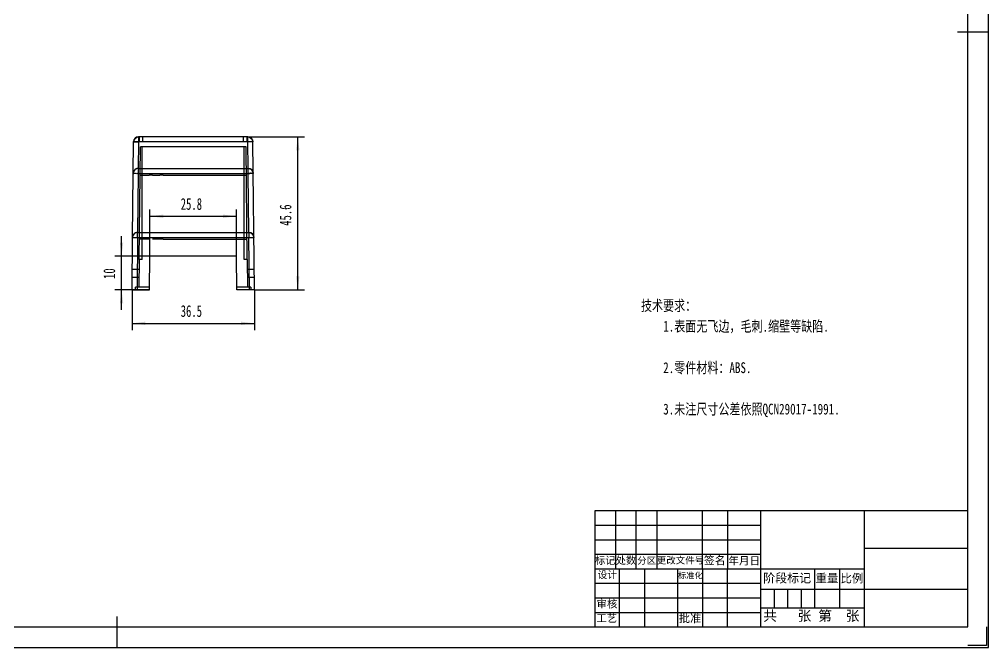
# Model space of a CAD drawing. Header units: millimetres. Extents: x 700 to 1220, y -232 to 135.
# Drawn here: x 930.8 to 1220, y -231.9 to -44.5 of the extents above; entities that cross this region are included whole.
import ezdxf

# ---------------------------------------------------------------- set-up
doc = ezdxf.new("R2010")
doc.units = ezdxf.units.MM
doc.layers.get('0').update_dxf_attribs({"lineweight": 0})
for name, color, linetype, lineweight in [('CAXA4', 3, 'Continuous', 25), ('图框_内框线', 5, 'Continuous', 50), ('图框_外框线', 7, 'Continuous', 0), ('图框_标题栏文字', 6, 'Continuous', 0), ('图框_角线', 5, 'Continuous', 140)]:
    doc.layers.add(name, color=color, linetype=linetype, lineweight=lineweight)
doc.styles.add('UserTxtStyle1', font='', dxfattribs={"width": 0.75})
doc.styles.add('工程字', font='')
doc.styles.add('标准', font='', dxfattribs={"width": 0.667})
doc.styles.get('UserTxtStyle1').set_extended_font_data('SimSun')
doc.styles.get('工程字').set_extended_font_data('FangSong_GB2312')
doc.styles.get('标准').set_extended_font_data('FangSong_GB2312')
doc.dimstyles.new('标准', dxfattribs={"dimtxt": 3.5, "dimasz": 4, "dimexe": 2, "dimexo": 0, "dimtad": 1, "dimdsep": 46, "dimtxsty": '标准', "dimcen": 0, "dimdle": 6, "dimazin": 2, "dimtfac": 1, "dimtdec": 3, "dimtmove": 0, "dimatfit": 3, "dimfxl": 0, "dimtolj": 1, "dimtzin": 0, "dimarcsym": 0})

# ---------------------------------------------------------------- blocks, each defined once
blk = doc.blocks.new('*CAXBLOCK89')
at = {"layer": 'CAXA4', "linetype": 'Continuous', "lineweight": 25}
for points in [[(964.4, -135.19), (968.4, -135.69), (968.4, -134.69)], [(1000.9, -135.19), (996.9, -135.69), (996.9, -134.69)]]:
    blk.add_hatch(color=0, dxfattribs=at).paths.add_polyline_path(points, flags=0)
at = {"layer": 'CAXA4', "color": 0, "linetype": 'Continuous', "lineweight": 25}
for p, q in [((964.4, -125.18), (964.4, -137.19)), ((1000.9, -125.18), (1000.9, -137.19)), ((964.4, -135.19), (1000.9, -135.19))]:
    blk.add_line(p, q, dxfattribs=at)
at = {"layer": 'CAXA4', "color": 0, "linetype": 'Continuous', "lineweight": 25, "insert": (978.93, -129.77), "char_height": 3.5, "attachment_point": 1, "style": '标准'}
blk.add_mtext('\\fFangSong_GB2312|b0|i0|p34;36.5', dxfattribs=at)
blk = doc.blocks.new('*CAXBLOCK910')
at = {"layer": 'CAXA4', "linetype": 'Continuous', "lineweight": 25}
for points in [[(1013.85, -79.58), (1014.35, -83.58), (1013.35, -83.58)], [(1013.85, -125.18), (1014.35, -121.18), (1013.35, -121.18)]]:
    blk.add_hatch(color=0, dxfattribs=at).paths.add_polyline_path(points, flags=0)
at = {"layer": 'CAXA4', "color": 0, "linetype": 'Continuous', "lineweight": 25}
for p, q in [((998.96, -79.58), (1015.85, -79.58)), ((1013.85, -125.18), (1013.85, -79.58)), ((1000.9, -125.18), (1015.85, -125.18))]:
    blk.add_line(p, q, dxfattribs=at)
at = {"layer": 'CAXA4', "color": 0, "linetype": 'Continuous', "lineweight": 25, "insert": (1008.43, -106.1), "char_height": 3.5, "attachment_point": 1, "rotation": 90, "style": '标准'}
blk.add_mtext('\\fFangSong_GB2312|b0|i0|p34;45.6', dxfattribs=at)
blk = doc.blocks.new('*CAXBLOCK1011')
at = {"layer": 'CAXA4', "linetype": 'Continuous', "lineweight": 25}
for points in [[(969.75, -103.26), (973.75, -103.76), (973.75, -102.76)], [(995.55, -103.26), (991.55, -103.76), (991.55, -102.76)]]:
    blk.add_hatch(color=0, dxfattribs=at).paths.add_polyline_path(points, flags=0)
at = {"layer": 'CAXA4', "color": 0, "linetype": 'Continuous', "lineweight": 25}
for p, q in [((969.75, -115.18), (969.75, -101.26)), ((969.75, -103.26), (995.55, -103.26)), ((995.55, -115.18), (995.55, -101.26))]:
    blk.add_line(p, q, dxfattribs=at)
at = {"layer": 'CAXA4', "color": 0, "linetype": 'Continuous', "lineweight": 25, "insert": (978.93, -97.84), "char_height": 3.5, "attachment_point": 1, "style": '标准'}
blk.add_mtext('\\fFangSong_GB2312|b0|i0|p34;25.8', dxfattribs=at)
blk = doc.blocks.new('*CAXBLOCK1112')
at = {"layer": 'CAXA4', "linetype": 'Continuous', "lineweight": 25}
for points in [[(961.28, -115.18), (961.78, -111.18), (960.78, -111.18)], [(961.28, -125.18), (961.78, -129.18), (960.78, -129.18)]]:
    blk.add_hatch(color=0, dxfattribs=at).paths.add_polyline_path(points, flags=0)
at = {"layer": 'CAXA4', "color": 0, "linetype": 'Continuous', "lineweight": 25}
for p, q in [((961.28, -131.18), (961.28, -109.18)), ((969.75, -115.18), (959.28, -115.18)), ((969.65, -125.18), (959.28, -125.18))]:
    blk.add_line(p, q, dxfattribs=at)
at = {"layer": 'CAXA4', "color": 0, "linetype": 'Continuous', "lineweight": 25, "insert": (955.86, -121.95), "char_height": 3.5, "attachment_point": 1, "rotation": 90, "style": '标准'}
blk.add_mtext('\\fFangSong_GB2312|b0|i0|p34;10', dxfattribs=at)

msp = doc.modelspace()

# ---------------------------------------------------------------- linework, layer by layer
at = {"color": 0, "linetype": 'Continuous', "lineweight": 25}
for p, q in [((998.957, -79.581), (966.353, -79.581)), ((966.353, -79.581), (966.353, -81.033)), ((966.605, -81.081), (966.605, -79.581)), ((967.605, -81.081), (967.605, -79.581)), ((997.705, -81.081), (997.705, -79.581)), ((998.705, -81.081), (998.705, -79.581)), ((998.957, -81.033), (998.957, -79.581)), ((964.563, -109.565), (964.853, -81.065)), ((966.353, -81.033), (966.272, -88.981)), ((998.957, -81.033), (966.353, -81.033)), ((966.546, -116.181), (966.888, -82.581)), ((998.705, -81.081), (966.605, -81.081)), ((967.455, -82.581), (966.888, -82.581)), ((997.855, -82.581), (967.455, -82.581)), ((967.455, -116.181), (967.455, -82.581)), ((998.422, -82.581), (997.855, -82.581)), ((997.855, -116.181), (997.855, -82.581)), ((998.763, -116.181), (998.422, -82.581)), ((999.037, -88.981), (998.957, -81.033)), ((1000.905, -125.181), (1000.457, -81.065)), ((966.257, -88.981), (999.052, -88.981)), ((999.052, -90.459), (999.052, -88.981)), ((966.257, -90.459), (966.078, -108.081)), ((966.257, -90.459), (999.052, -90.459)), ((966.802, -91.031), (969.505, -91.031)), ((970.505, -91.031), (969.505, -91.031)), ((970.505, -91.031), (972.705, -91.031)), ((973.705, -91.031), (972.705, -91.031)), ((973.705, -91.031), (991.605, -91.031)), ((991.605, -91.031), (992.605, -91.031)), ((992.605, -91.031), (994.805, -91.031)), ((994.805, -91.031), (995.805, -91.031)), ((995.805, -91.031), (998.508, -91.031)), ((999.231, -108.081), (999.052, -90.459)), ((964.405, -125.181), (964.563, -109.565)), ((966.063, -109.561), (965.905, -125.181)), ((966.063, -109.561), (966.063, -108.081)), ((966.063, -108.081), (999.246, -108.081)), ((966.063, -109.561), (999.246, -109.561)), ((999.246, -108.081), (999.246, -109.561)), ((999.405, -125.181), (999.246, -109.561)), ((969.505, -110.131), (966.608, -110.131)), ((972.705, -110.131), (970.505, -110.131)), ((973.705, -110.131), (972.705, -110.131)), ((973.705, -110.131), (991.605, -110.131)), ((991.605, -110.131), (992.605, -110.131)), ((992.605, -110.131), (994.805, -110.131)), ((994.805, -110.131), (995.805, -110.131)), ((995.805, -110.131), (998.702, -110.131)), ((969.655, -125.181), (969.755, -115.181)), ((995.555, -115.181), (969.755, -115.181)), ((995.655, -125.181), (995.555, -115.181)), ((966.546, -116.181), (966.463, -124.381)), ((967.455, -116.181), (966.546, -116.181)), ((998.763, -116.181), (997.855, -116.181)), ((998.763, -116.181), (998.847, -124.381)), ((966.516, -119.181), (964.466, -119.181)), ((1000.844, -119.181), (998.794, -119.181)), ((966.492, -121.481), (964.442, -121.481)), ((1000.867, -121.481), (998.817, -121.481)), ((964.405, -125.181), (965.905, -125.181)), ((965.455, -125.181), (965.455, -124.381)), ((969.663, -124.381), (965.455, -124.381)), ((965.905, -125.181), (969.655, -125.181)), ((999.855, -124.381), (995.647, -124.381)), ((1000.905, -125.181), (995.655, -125.181)), ((999.855, -124.381), (999.855, -125.181))]:
    msp.add_line(p, q, dxfattribs=at)
for centre, start, end in [((966.353, -81.081), 90, 179.418), ((998.957, -81.081), 0.582, 90), ((966.257, -90.481), 90, 179.418), ((999.052, -90.481), 0.582, 90), ((966.063, -109.581), 90, 179.418), ((999.246, -109.581), 0.582, 90)]:
    msp.add_arc(centre, 1.5, start, end, dxfattribs=at)
for points in [[(964.853, -81.065), (964.86, -80.362), (965.649, -79.581), (966.353, -79.581)], [(998.957, -79.581), (999.66, -79.581), (1000.449, -80.362), (1000.457, -81.065)]]:
    msp.add_open_spline(points, degree=3, dxfattribs=at)
for points, knots in [([(966.353, -81.033), (966.198, -81.032), (965.905, -81.03), (965.5, -81.031), (965.179, -81.041), (964.972, -81.042), (964.877, -81.059), (964.853, -81.065)], [0, 0, 0, 0, 0.463416, 0.88149, 1.213383, 1.4267691, 1.5016047, 1.5016047, 1.5016047, 1.5016047]), ([(964.853, -81.065), (964.853, -81.064), (964.857, -81.062), (964.863, -81.061), (964.875, -81.059), (964.89, -81.057), (964.909, -81.055), (964.942, -81.053), (964.992, -81.05), (965.063, -81.046), (965.145, -81.043), (965.238, -81.041), (965.341, -81.038), (965.452, -81.036), (965.612, -81.034), (965.824, -81.032), (966.086, -81.031), (966.264, -81.032), (966.353, -81.033)], [0, 0, 0, 0, 0.0031135, 0.0102137, 0.0215146, 0.0369228, 0.0563008, 0.0794986, 0.1367305, 0.2073577, 0.2901047, 0.383691, 0.4868339, 0.5982493, 0.7166528, 0.9692841, 1.2344485, 1.5018676, 1.5018676, 1.5018676, 1.5018676]), ([(1000.457, -81.065), (1000.456, -81.04), (1000.305, -81.068), (1000.149, -81.026), (999.802, -81.037), (999.408, -81.028), (999.111, -81.032), (998.957, -81.033)], [0, 0, 0, 0, 0.0748356, 0.2882217, 0.6201147, 1.0381887, 1.5016047, 1.5016047, 1.5016047, 1.5016047]), ([(966.272, -88.981), (966.178, -88.979), (965.988, -88.996), (965.701, -89.083), (965.431, -89.241), (965.182, -89.47), (964.972, -89.757), (964.811, -90.093), (964.759, -90.342), (964.757, -90.465)], [0, 0, 0, 0, 0.2826924, 0.5686765, 0.8905263, 1.2125613, 1.5761841, 1.9523736, 2.324028, 2.324028, 2.324028, 2.324028]), ([(966.257, -88.981), (966.261, -88.981), (966.253, -89.005), (966.262, -89.033), (966.257, -89.108), (966.26, -89.208), (966.259, -89.343), (966.259, -89.506), (966.258, -89.69), (966.258, -89.889), (966.257, -90.089), (966.257, -90.28), (966.257, -90.402), (966.257, -90.459)], [0, 0, 0, 0, 0.0099146, 0.045635, 0.1138869, 0.2168936, 0.3527082, 0.517402, 0.7048238, 0.9070045, 1.1122189, 1.3067923, 1.4787105, 1.4787105, 1.4787105, 1.4787105]), ([(999.037, -88.981), (999.153, -88.979), (999.391, -89.005), (999.736, -89.128), (1000.054, -89.341), (1000.318, -89.642), (1000.504, -90.025), (1000.551, -90.315), (1000.552, -90.465)], [0, 0, 0, 0, 0.3471106, 0.7099537, 1.0888384, 1.4828232, 1.898323, 2.3488272, 2.3488272, 2.3488272, 2.3488272]), ([(964.757, -90.465), (964.758, -90.441), (964.911, -90.486), (965.064, -90.438), (965.413, -90.461), (965.806, -90.453), (966.103, -90.458), (966.257, -90.459)], [0, 0, 0, 0, 0.0736966, 0.2868011, 0.618628, 1.0367318, 1.5002067, 1.5002067, 1.5002067, 1.5002067]), ([(999.052, -90.459), (999.207, -90.458), (999.501, -90.456), (999.905, -90.454), (1000.226, -90.456), (1000.432, -90.456), (1000.528, -90.463), (1000.552, -90.465)], [0, 0, 0, 0, 0.4634749, 0.8815786, 1.2134055, 1.4265101, 1.5002067, 1.5002067, 1.5002067, 1.5002067]), ([(1000.552, -90.465), (1000.552, -90.465), (1000.551, -90.465), (1000.55, -90.464), (1000.547, -90.464), (1000.541, -90.463), (1000.531, -90.463), (1000.515, -90.462), (1000.496, -90.461), (1000.473, -90.46), (1000.446, -90.46), (1000.404, -90.459), (1000.343, -90.458), (1000.26, -90.457), (1000.167, -90.456), (1000.064, -90.456), (999.954, -90.456), (999.793, -90.455), (999.581, -90.456), (999.319, -90.457), (999.141, -90.458), (999.052, -90.459)], [0, 0, 0, 0, 0.0007455, 0.0025278, 0.0054065, 0.0093754, 0.0205191, 0.035814, 0.0551042, 0.0782311, 0.1050349, 0.1353556, 0.2059056, 0.2885967, 0.3821434, 0.4852597, 0.5966592, 0.7150557, 0.9676935, 1.2328814, 1.500328, 1.500328, 1.500328, 1.500328]), ([(966.078, -108.081), (965.962, -108.079), (965.724, -108.105), (965.378, -108.229), (965.061, -108.443), (964.796, -108.744), (964.612, -109.126), (964.565, -109.416), (964.563, -109.565)], [0, 0, 0, 0, 0.3480081, 0.7115085, 1.0908705, 1.4846139, 1.8994707, 2.3490971, 2.3490971, 2.3490971, 2.3490971]), ([(964.563, -109.565), (964.564, -109.541), (964.717, -109.587), (964.87, -109.539), (965.219, -109.563), (965.612, -109.555), (965.909, -109.56), (966.063, -109.561)], [0, 0, 0, 0, 0.0736435, 0.2867364, 0.6185624, 1.0366699, 1.5001496, 1.5001496, 1.5001496, 1.5001496]), ([(964.563, -109.565), (964.588, -109.563), (964.683, -109.557), (964.89, -109.558), (965.21, -109.555), (965.615, -109.558), (965.909, -109.56), (966.063, -109.561)], [0, 0, 0, 0, 0.0736435, 0.2867364, 0.6185624, 1.0366699, 1.5001496, 1.5001496, 1.5001496, 1.5001496]), ([(999.231, -108.081), (999.326, -108.079), (999.516, -108.096), (999.803, -108.182), (1000.072, -108.341), (1000.321, -108.569), (1000.531, -108.856), (1000.693, -109.192), (1000.745, -109.441), (1000.746, -109.565)], [0, 0, 0, 0, 0.2832399, 0.5696663, 0.890747, 1.2126209, 1.5762522, 1.9514856, 2.3247209, 2.3247209, 2.3247209, 2.3247209]), ([(999.246, -109.561), (999.401, -109.56), (999.697, -109.555), (1000.091, -109.563), (1000.44, -109.539), (1000.593, -109.587), (1000.746, -109.541), (1000.746, -109.565)], [0, 0, 0, 0, 0.4634797, 0.8815872, 1.2134132, 1.4265061, 1.5001496, 1.5001496, 1.5001496, 1.5001496])]:
    msp.add_open_spline(points, degree=3, knots=knots, dxfattribs=at)
at = {"layer": '图框_内框线', "color": 0, "linetype": 'Continuous', "lineweight": 25}
for points in [[(715.339, -225.707), (1213.779, -225.707), (1213.779, 129.262), (715.339, 129.262), (715.339, -225.707)], [(1210.687, -48.222), (1219.963, -48.222)], [(1213.779, -191.075), (1102.465, -191.075), (1102.465, -225.707), (1213.779, -225.707), (1213.779, -191.075)], [(959.921, -231.891), (959.921, -222.614)]]:
    msp.add_lwpolyline(points, dxfattribs=at)
at = {"layer": '图框_外框线', "color": 0, "linetype": 'Continuous', "lineweight": 25}
for p, q in [((1108.649, -191.075), (1108.649, -208.391)), ((1114.833, -208.391), (1114.833, -191.075)), ((1121.017, -191.075), (1121.017, -208.391)), ((1134.622, -208.391), (1134.622, -191.075)), ((1142.043, -191.075), (1142.043, -208.391)), ((1151.938, -191.075), (1151.938, -225.707)), ((1182.858, -191.075), (1182.858, -225.707)), ((1102.465, -195.404), (1151.938, -195.404)), ((1102.465, -199.733), (1151.938, -199.733)), ((1182.858, -202.207), (1213.779, -202.207)), ((1102.465, -204.062), (1151.938, -204.062)), ((1102.465, -208.391), (1182.858, -208.391)), ((1109.886, -225.707), (1109.886, -208.391)), ((1117.307, -208.391), (1117.307, -225.707)), ((1127.201, -225.707), (1127.201, -208.391)), ((1134.622, -208.391), (1134.622, -225.707)), ((1142.043, -225.707), (1142.043, -208.391)), ((1168.017, -208.391), (1168.017, -220.141)), ((1175.438, -208.391), (1175.438, -220.141)), ((1102.465, -212.72), (1151.938, -212.72)), ((1213.779, -214.575), (1151.938, -214.575)), ((1155.958, -214.575), (1155.958, -220.141)), ((1159.977, -214.575), (1159.977, -220.141)), ((1163.997, -214.575), (1163.997, -220.141)), ((1102.465, -217.049), (1151.938, -217.049)), ((1102.465, -221.378), (1151.938, -221.378)), ((1182.858, -220.141), (1151.938, -220.141))]:
    msp.add_line(p, q, dxfattribs=at)
msp.add_lwpolyline([(699.879, -231.891), (1219.963, -231.891), (1219.963, 135.446), (699.879, 135.446), (699.879, -231.891)], dxfattribs=at)
at = {"layer": '图框_角线', "color": 0, "linetype": 'Continuous', "lineweight": 25}
msp.add_lwpolyline([(1219.345, -225.707), (1219.345, -231.272), (1213.779, -231.272)], dxfattribs=at)
msp.add_lwpolyline([(1219.345, -225.707), (1219.345, -231.272), (1213.779, -231.272)], dxfattribs=at)

# ---------------------------------------------------------------- texts
at = {"color": 0, "linetype": 'Continuous', "lineweight": 25, "char_height": 3.2209, "attachment_point": 1, "style": 'UserTxtStyle1'}
for s, insert in [('\\fSimSun|b0|i0|p34;技术要求：', (1116.245, -128.263)), ('\\fSimSun|b0|i0|p34;1.表面无飞边，毛刺.缩壁等缺陷.', (1122.877, -134.44)), ('\\fSimSun|b0|i0|p34;2.零件材料：ABS.', (1122.877, -146.796)), ('\\fSimSun|b0|i0|p34;3.未注尺寸公差依照QCN29017-1991.', (1122.877, -159.151))]:
    msp.add_mtext(s, dxfattribs=dict(at, insert=insert))
at = {"layer": '图框_标题栏文字', "color": 0, "linetype": 'Continuous', "lineweight": 25, "attachment_point": 1, "style": '工程字'}
for s, insert, char_height in [('\\fFangSong_GB2312|b0|i0|p34;标记', (1102.515, -204.746), 2.24566), ('\\fFangSong_GB2312|b0|i0|p34;处数', (1108.717, -204.745), 2.2378), ('\\fFangSong_GB2312|b0|i0|p34;分区', (1115.132, -204.942), 2.00401), ('\\fFangSong_GB2312|b0|i0|p34;更改文件号', (1120.988, -204.863), 2.01109), ('\\fFangSong_GB2312|b0|i0|p34;签名', (1135.038, -204.702), 2.36065), ('\\fFangSong_GB2312|b0|i0|p34;年月日', (1142.332, -204.834), 2.30828), ('\\fFangSong_GB2312|b0|i0|p34;设计', (1103.296, -209.102), 2.12351), ('\\fFangSong_GB2312|b0|i0|p34;标准化', (1127.274, -209.505), 1.76807), ('\\fFangSong_GB2312|b0|i0|p34;阶段标记', (1152.71, -209.862), 2.61957), ('\\fFangSong_GB2312|b0|i0|p34;重量', (1168.323, -209.963), 2.49888), ('\\fFangSong_GB2312|b0|i0|p34;比例', (1175.758, -210.005), 2.50184), ('\\fFangSong_GB2312|b0|i0|p34;审核', (1103.001, -217.708), 2.27155), ('\\fFangSong_GB2312|b0|i0|p34;工艺', (1102.938, -221.993), 2.27155), ('\\fFangSong_GB2312|b0|i0|p34;批准', (1127.502, -221.866), 2.47434), ('\\fFangSong_GB2312|b0|i0|p34;共   张 第  张', (1152.72, -220.895), 3.00883)]:
    msp.add_mtext(s, dxfattribs=dict(at, insert=insert, char_height=char_height))

# ---------------------------------------------------------------- dimensions: what is measured, and where the dimension line sits
at = {"layer": 'CAXA4'}
for base, p1, p2, angle, text, picture, middle in [((1013.85, -102.381), (1000.905, -125.181), (998.957, -79.581), 270, '\\fFangSong_GB2312;45.6', '*CAXBLOCK910', (1010.827, -102.381)), ((961.276, -120.181), (969.655, -125.181), (969.755, -115.181), 90, '\\fFangSong_GB2312;10', '*CAXBLOCK1112', (958.254, -120.181))]:
    dim = msp.add_linear_dim(base=base, p1=p1, p2=p2, angle=angle, text=text, dimstyle='标准', dxfattribs=at)
    dim.commit()
    dim.dimension.update_dxf_attribs({"geometry": picture, "text_midpoint": middle})
for base, p1, p2, text, picture, middle in [((982.655, -103.259), (969.755, -115.181), (995.555, -115.181), '\\fFangSong_GB2312;25.8', '*CAXBLOCK1011', (982.655, -100.236)), ((982.655, -135.188), (964.405, -125.181), (1000.905, -125.181), '\\fFangSong_GB2312;36.5', '*CAXBLOCK89', (982.655, -132.165))]:
    dim = msp.add_linear_dim(base=base, p1=p1, p2=p2, text=text, dimstyle='标准', dxfattribs=at)
    dim.commit()
    dim.dimension.update_dxf_attribs({"geometry": picture, "text_midpoint": middle})

doc.saveas('drawing.dxf')
